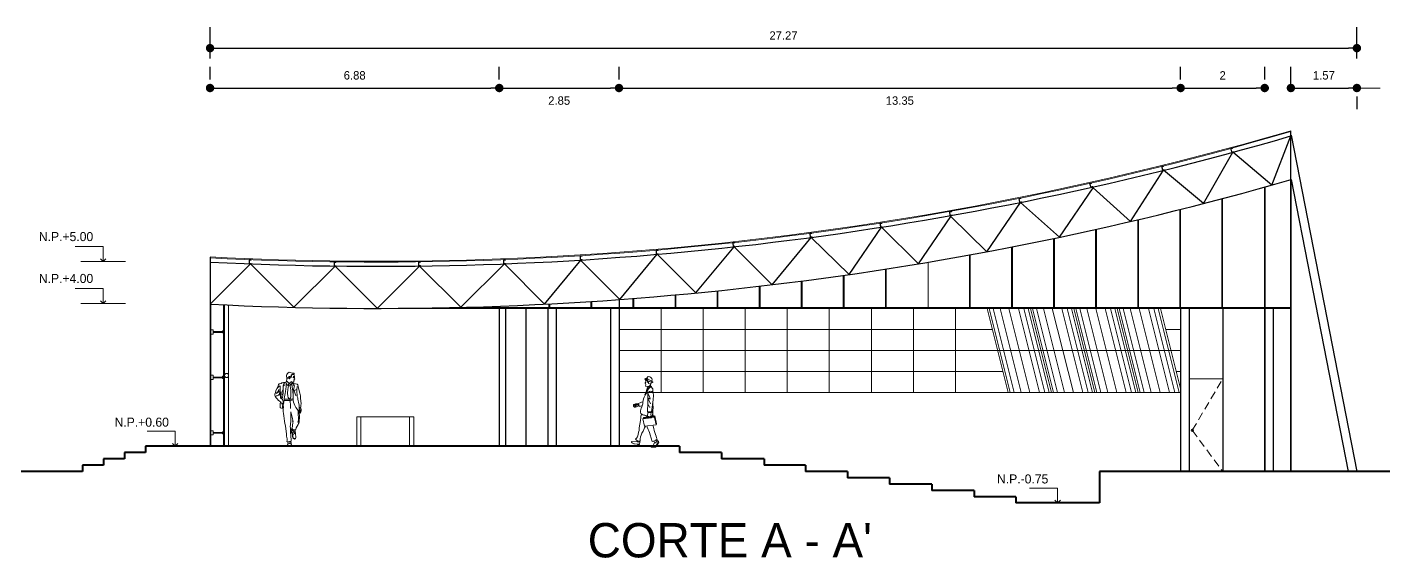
# Model space of a CAD drawing. Header units: millimetres. Extents: x 299 to 587, y 59 to 284.
# Drawn here: x 341.92 to 374.18, y 196.01 to 208.63 of the extents above; entities that cross this region are included whole.
import ezdxf

# ---------------------------------------------------------------- set-up
doc = ezdxf.new("R2010")
doc.units = ezdxf.units.MM
doc.linetypes.add('ACAD_ISO04W100', pattern=[30, 24, -3, 0, -3])
doc.linetypes.add('DASHED2', pattern=[9.525, 6.35, -3.175])
doc.layers.get('0').update_dxf_attribs({"lineweight": 5})
for name, color, linetype, lineweight in [('columnas', 5, 'Continuous', 35), ('eje', 8, 'ACAD_ISO04W100', 13), ('escaleras', 3, 'Continuous', 15), ('mb', 2, 'Continuous', 13), ('muebles', 2, 'Continuous', 13), ('muro', 1, 'Continuous', 25), ('trr', 11, 'Continuous', 40), ('ventana', 4, 'Continuous', 13)]:
    doc.layers.add(name, color=color, linetype=linetype, lineweight=lineweight)
doc.dimstyles.new('cota1', dxfattribs={"dimtxt": 0.3, "dimasz": 0.3, "dimexe": 0.5, "dimexo": 0.2, "dimgap": 0.3, "dimtad": 2, "dimtih": 1, "dimtoh": 1, "dimdsep": 46, "dimtxsty": 'Standard', "dimblk": 'DOT', "dimcen": 0.5, "dimadec": 0, "dimazin": 0, "dimtfac": 1, "dimtmove": 0, "dimatfit": 3, "dimldrblk": 'DOT', "dimfxl": 1, "dimarcsym": 0})

# ---------------------------------------------------------------- blocks, each defined once
blk = doc.blocks.new('_Dot')
at = {"color": 0, "linetype": 'Continuous', "lineweight": -2}
blk.add_line((-0.5, 0), (-1, 0), dxfattribs=at)
at = {"color": 0, "linetype": 'Continuous', "const_width": 0.5}
blk.add_lwpolyline([(-0.25, 0, 1), (0.25, 0, 1)], format="xyb", close=True, dxfattribs=at)
blk = doc.blocks.new('*D11')
at = {"color": 0, "linetype": 'Continuous', "lineweight": -2}
for p, q in [((346.274, 207.385), (346.274, 207.685)), ((353.15, 207.385), (353.15, 207.685)), ((346.474, 207.185), (352.95, 207.185))]:
    blk.add_line(p, q, dxfattribs=at)
at = {"layer": 'Defpoints', "color": 0, "linetype": 'Continuous'}
for p in [(346.274, 207.185), (353.15, 207.185), (353.15, 207.185)]:
    blk.add_point(p, dxfattribs=at)
at = {"color": 0, "linetype": 'Continuous', "lineweight": -2, "xscale": 0.2, "yscale": 0.2, "zscale": 0.2, "rotation": 180}
blk.add_blockref('_Dot', (346.274, 207.185), dxfattribs=at)
at = {"color": 0, "linetype": 'Continuous', "lineweight": -2, "xscale": 0.2, "yscale": 0.2, "zscale": 0.2}
blk.add_blockref('_Dot', (353.15, 207.185), dxfattribs=at)
at = {"color": 0, "linetype": 'Continuous', "insert": (349.712, 207.485), "char_height": 0.2, "attachment_point": 5}
blk.add_mtext('6.88', dxfattribs=at)
blk = doc.blocks.new('*D12')
at = {"color": 0, "linetype": 'Continuous', "lineweight": -2}
for p, q in [((353.15, 207.385), (353.15, 207.685)), ((355.997, 207.385), (355.997, 207.685)), ((353.35, 207.185), (355.797, 207.185))]:
    blk.add_line(p, q, dxfattribs=at)
at = {"layer": 'Defpoints', "color": 0, "linetype": 'Continuous'}
for p in [(353.15, 207.185), (355.997, 207.185), (355.997, 207.185)]:
    blk.add_point(p, dxfattribs=at)
at = {"color": 0, "linetype": 'Continuous', "lineweight": -2, "xscale": 0.2, "yscale": 0.2, "zscale": 0.2, "rotation": 180}
blk.add_blockref('_Dot', (353.15, 207.185), dxfattribs=at)
at = {"color": 0, "linetype": 'Continuous', "lineweight": -2, "xscale": 0.2, "yscale": 0.2, "zscale": 0.2}
blk.add_blockref('_Dot', (355.997, 207.185), dxfattribs=at)
at = {"color": 0, "linetype": 'Continuous', "insert": (354.574, 206.885), "char_height": 0.2, "attachment_point": 5}
blk.add_mtext('2.85', dxfattribs=at)
blk = doc.blocks.new('*D13')
at = {"color": 0, "linetype": 'Continuous', "lineweight": -2}
for p, q in [((355.997, 207.385), (355.997, 207.685)), ((369.35, 207.385), (369.35, 207.685)), ((356.197, 207.185), (369.15, 207.185))]:
    blk.add_line(p, q, dxfattribs=at)
at = {"layer": 'Defpoints', "color": 0, "linetype": 'Continuous'}
for p in [(355.997, 207.185), (369.35, 207.185), (369.35, 207.185)]:
    blk.add_point(p, dxfattribs=at)
at = {"color": 0, "linetype": 'Continuous', "lineweight": -2, "xscale": 0.2, "yscale": 0.2, "zscale": 0.2, "rotation": 180}
blk.add_blockref('_Dot', (355.997, 207.185), dxfattribs=at)
at = {"color": 0, "linetype": 'Continuous', "lineweight": -2, "xscale": 0.2, "yscale": 0.2, "zscale": 0.2}
blk.add_blockref('_Dot', (369.35, 207.185), dxfattribs=at)
at = {"color": 0, "linetype": 'Continuous', "insert": (362.673, 206.885), "char_height": 0.2, "attachment_point": 5}
blk.add_mtext('13.35', dxfattribs=at)
blk = doc.blocks.new('*D14')
at = {"color": 0, "linetype": 'Continuous', "lineweight": -2}
for p, q in [((369.35, 207.385), (369.35, 207.685)), ((371.349, 207.385), (371.349, 207.685)), ((369.55, 207.185), (371.149, 207.185))]:
    blk.add_line(p, q, dxfattribs=at)
at = {"layer": 'Defpoints', "color": 0, "linetype": 'Continuous'}
for p in [(369.35, 207.185), (371.349, 207.185), (371.349, 207.185)]:
    blk.add_point(p, dxfattribs=at)
at = {"color": 0, "linetype": 'Continuous', "lineweight": -2, "xscale": 0.2, "yscale": 0.2, "zscale": 0.2, "rotation": 180}
blk.add_blockref('_Dot', (369.35, 207.185), dxfattribs=at)
at = {"color": 0, "linetype": 'Continuous', "lineweight": -2, "xscale": 0.2, "yscale": 0.2, "zscale": 0.2}
blk.add_blockref('_Dot', (371.349, 207.185), dxfattribs=at)
at = {"color": 0, "linetype": 'Continuous', "insert": (370.349, 207.485), "char_height": 0.2, "attachment_point": 5}
blk.add_mtext('2', dxfattribs=at)
blk = doc.blocks.new('*D15')
at = {"color": 0, "linetype": 'Continuous', "lineweight": -2}
for p, q in [((371.971, 207.281), (371.971, 207.685)), ((372.171, 207.185), (373.34, 207.185)), ((373.54, 206.985), (373.54, 206.685))]:
    blk.add_line(p, q, dxfattribs=at)
at = {"layer": 'Defpoints', "color": 0, "linetype": 'Continuous'}
for p in [(373.54, 207.185), (373.54, 207.185), (371.971, 207.081)]:
    blk.add_point(p, dxfattribs=at)
at = {"color": 0, "linetype": 'Continuous', "lineweight": -2, "xscale": 0.2, "yscale": 0.2, "zscale": 0.2, "rotation": 180}
blk.add_blockref('_Dot', (371.971, 207.185), dxfattribs=at)
at = {"color": 0, "linetype": 'Continuous', "lineweight": -2, "xscale": 0.2, "yscale": 0.2, "zscale": 0.2}
blk.add_blockref('_Dot', (373.54, 207.185), dxfattribs=at)
at = {"color": 0, "linetype": 'Continuous', "insert": (372.756, 207.485), "char_height": 0.2, "attachment_point": 5}
blk.add_mtext('1.57', dxfattribs=at)
blk = doc.blocks.new('*D16')
at = {"color": 0, "linetype": 'Continuous', "lineweight": -2}
for p, q in [((346.274, 207.885), (346.274, 208.633)), ((373.54, 207.885), (373.54, 208.633)), ((346.474, 208.133), (373.34, 208.133))]:
    blk.add_line(p, q, dxfattribs=at)
at = {"layer": 'Defpoints', "color": 0, "linetype": 'Continuous'}
for p in [(373.54, 208.133), (346.274, 207.685), (373.54, 207.685)]:
    blk.add_point(p, dxfattribs=at)
at = {"color": 0, "linetype": 'Continuous', "lineweight": -2, "xscale": 0.2, "yscale": 0.2, "zscale": 0.2, "rotation": 180}
blk.add_blockref('_Dot', (346.274, 208.133), dxfattribs=at)
at = {"color": 0, "linetype": 'Continuous', "lineweight": -2, "xscale": 0.2, "yscale": 0.2, "zscale": 0.2}
blk.add_blockref('_Dot', (373.54, 208.133), dxfattribs=at)
at = {"color": 0, "linetype": 'Continuous', "insert": (359.907, 208.433), "char_height": 0.2, "attachment_point": 5}
blk.add_mtext('27.27', dxfattribs=at)

msp = doc.modelspace()

# ---------------------------------------------------------------- linework, layer by layer
for p, q in [((373.338, 207.185), (374.096, 207.185)), ((356.997, 201.944), (356.997, 199.944)), ((357.997, 201.944), (357.997, 199.944)), ((358.997, 201.944), (358.997, 199.944)), ((359.997, 201.944), (359.997, 199.944)), ((360.997, 201.944), (360.997, 199.944)), ((361.997, 201.944), (361.997, 199.944)), ((362.997, 201.944), (362.997, 199.944)), ((363.997, 201.944), (363.997, 199.944)), ((363.997, 201.944), (363.997, 199.944)), ((365.294, 199.944), (364.795, 201.944)), ((365.389, 199.944), (364.889, 201.944)), ((365.558, 199.944), (365.059, 201.944)), ((365.768, 199.944), (365.268, 201.944)), ((365.991, 199.944), (365.492, 201.944)), ((366.12, 199.944), (365.62, 201.944)), ((366.221, 199.944), (365.722, 201.944)), ((366.325, 199.944), (365.825, 201.944)), ((366.42, 199.944), (365.92, 201.944)), ((366.589, 199.944), (366.089, 201.944)), ((366.799, 199.944), (366.299, 201.944)), ((367.022, 199.944), (366.522, 201.944)), ((367.151, 199.944), (366.651, 201.944)), ((367.252, 199.944), (366.753, 201.944)), ((367.356, 199.944), (366.856, 201.944)), ((367.45, 199.944), (366.951, 201.944)), ((367.62, 199.944), (367.12, 201.944)), ((367.829, 199.944), (367.33, 201.944)), ((368.053, 199.944), (367.553, 201.944)), ((368.181, 199.944), (367.682, 201.944)), ((368.283, 199.944), (367.783, 201.944)), ((368.386, 199.944), (367.887, 201.944)), ((368.481, 199.944), (367.982, 201.944)), ((368.65, 199.944), (368.151, 201.944)), ((368.86, 199.944), (368.361, 201.944)), ((369.083, 199.944), (368.584, 201.944)), ((369.212, 199.944), (368.712, 201.944)), ((369.313, 199.944), (368.814, 201.944)), ((346.344, 201.394), (346.568, 201.394)), ((346.344, 201.374), (346.568, 201.374)), ((346.593, 201.394), (346.593, 201.394)), ((355.997, 201.444), (364.872, 201.444)), ((368.995, 201.444), (369.35, 201.444)), ((355.997, 200.944), (364.997, 200.944)), ((369.12, 200.944), (369.35, 200.944)), ((355.997, 200.444), (365.122, 200.444)), ((369.245, 200.444), (369.35, 200.444)), ((346.344, 200.312), (346.568, 200.313)), ((346.344, 200.292), (346.568, 200.293)), ((346.593, 200.313), (346.593, 200.313)), ((355.997, 199.944), (365.247, 199.944)), ((346.344, 198.994), (346.568, 198.994)), ((346.344, 198.974), (346.568, 198.974)), ((346.593, 198.994), (346.593, 198.994))]:
    msp.add_line(p, q)
at = {"linetype": 'Continuous'}
for p, q in [((370.533, 205.743), (370.581, 205.758)), ((370.564, 205.648), (370.533, 205.743)), ((370.568, 205.67), (370.549, 205.727)), ((370.555, 205.74), (370.574, 205.746)), ((370.612, 205.663), (370.564, 205.648)), ((370.599, 205.67), (370.58, 205.664)), ((370.581, 205.758), (370.581, 205.758)), ((370.612, 205.663), (370.612, 205.663)), ((368.896, 205.32), (368.944, 205.332)), ((368.92, 205.223), (368.896, 205.32)), ((368.925, 205.244), (368.91, 205.303)), ((368.918, 205.315), (368.937, 205.32)), ((368.968, 205.235), (368.92, 205.223)), ((368.956, 205.242), (368.937, 205.237)), ((368.944, 205.332), (368.944, 205.332)), ((368.968, 205.235), (368.968, 205.235)), ((367.184, 204.913), (367.231, 204.929)), ((367.215, 204.818), (367.184, 204.913)), ((367.218, 204.84), (367.199, 204.897)), ((367.206, 204.91), (367.225, 204.916)), ((367.263, 204.834), (367.215, 204.818)), ((367.231, 204.929), (367.231, 204.929)), ((367.25, 204.84), (367.231, 204.834)), ((367.263, 204.834), (367.263, 204.834)), ((365.5, 204.559), (365.549, 204.568)), ((365.518, 204.461), (365.5, 204.559)), ((365.524, 204.482), (365.514, 204.541)), ((365.522, 204.553), (365.541, 204.557)), ((365.549, 204.568), (365.549, 204.568)), ((363.851, 204.247), (363.901, 204.255)), ((363.866, 204.148), (363.851, 204.247)), ((363.873, 204.17), (363.864, 204.229)), ((363.873, 204.24), (363.892, 204.243)), ((363.901, 204.255), (363.901, 204.255)), ((365.567, 204.47), (365.518, 204.461)), ((365.556, 204.478), (365.536, 204.474)), ((365.567, 204.47), (365.567, 204.47)), ((362.2, 203.972), (362.25, 203.977)), ((362.211, 203.872), (362.2, 203.972)), ((362.26, 203.878), (362.211, 203.872)), ((362.219, 203.893), (362.212, 203.953)), ((362.221, 203.964), (362.241, 203.966)), ((362.249, 203.887), (362.23, 203.884)), ((362.25, 203.977), (362.25, 203.977)), ((362.26, 203.878), (362.26, 203.878)), ((363.915, 204.156), (363.866, 204.148)), ((363.904, 204.164), (363.884, 204.161)), ((363.915, 204.156), (363.915, 204.156)), ((360.533, 203.73), (360.583, 203.735)), ((360.544, 203.63), (360.533, 203.73)), ((360.593, 203.636), (360.544, 203.63)), ((360.551, 203.651), (360.545, 203.711)), ((360.554, 203.722), (360.574, 203.724)), ((360.582, 203.645), (360.562, 203.642)), ((360.583, 203.735), (360.583, 203.735)), ((360.593, 203.636), (360.593, 203.636)), ((343.063, 203.414), (343.731, 203.414)), ((343.731, 203.058), (343.731, 203.414)), ((356.881, 203.33), (356.931, 203.33)), ((356.881, 203.23), (356.881, 203.33)), ((356.931, 203.23), (356.881, 203.23)), ((356.891, 203.25), (356.891, 203.31)), ((356.901, 203.32), (356.921, 203.32)), ((356.921, 203.24), (356.901, 203.24)), ((356.931, 203.33), (356.931, 203.33)), ((356.931, 203.23), (356.931, 203.23)), ((358.7, 203.509), (358.75, 203.513)), ((358.708, 203.409), (358.7, 203.509)), ((358.758, 203.413), (358.708, 203.409)), ((358.716, 203.43), (358.712, 203.49)), ((358.721, 203.501), (358.741, 203.502)), ((358.747, 203.422), (358.727, 203.421)), ((358.75, 203.513), (358.75, 203.513)), ((358.758, 203.413), (358.758, 203.413)), ((343.198, 203.058), (344.265, 203.058)), ((343.731, 203.058), (343.667, 203.123)), ((343.731, 203.058), (343.796, 203.123)), ((347.202, 203.003), (347.203, 203.103)), ((347.252, 203.003), (347.202, 203.003)), ((347.203, 203.103), (347.253, 203.103)), ((347.212, 203.023), (347.213, 203.083)), ((347.242, 203.013), (347.222, 203.013)), ((347.223, 203.093), (347.243, 203.093)), ((347.252, 203.003), (347.252, 203.003)), ((347.253, 203.103), (347.253, 203.103)), ((349.221, 203.049), (349.271, 203.049)), ((349.221, 202.949), (349.221, 203.049)), ((349.271, 202.949), (349.221, 202.949)), ((349.231, 202.969), (349.231, 203.029)), ((349.241, 203.039), (349.261, 203.039)), ((349.261, 202.959), (349.241, 202.959)), ((349.271, 203.049), (349.271, 203.049)), ((349.271, 202.949), (349.271, 202.949)), ((351.231, 203.051), (351.281, 203.051)), ((351.231, 202.951), (351.231, 203.051)), ((351.281, 202.951), (351.231, 202.951)), ((351.241, 202.971), (351.241, 203.031)), ((351.251, 203.041), (351.271, 203.041)), ((351.271, 202.961), (351.251, 202.961)), ((351.281, 203.051), (351.281, 203.051)), ((351.281, 202.951), (351.281, 202.951)), ((353.247, 203.003), (353.248, 203.103)), ((353.297, 203.003), (353.247, 203.003)), ((353.248, 203.103), (353.298, 203.103)), ((353.258, 203.023), (353.258, 203.083)), ((353.287, 203.013), (353.267, 203.013)), ((353.268, 203.093), (353.288, 203.093)), ((353.297, 203.003), (353.297, 203.003)), ((353.298, 203.103), (353.298, 203.103)), ((355.071, 203.196), (355.121, 203.196)), ((355.071, 203.096), (355.071, 203.196)), ((355.121, 203.096), (355.071, 203.096)), ((355.081, 203.116), (355.081, 203.176)), ((355.091, 203.186), (355.111, 203.186)), ((355.111, 203.106), (355.091, 203.106)), ((355.121, 203.196), (355.121, 203.196)), ((355.121, 203.096), (355.121, 203.096)), ((343.063, 202.419), (343.731, 202.419)), ((343.731, 202.063), (343.731, 202.419)), ((343.198, 202.063), (344.265, 202.063)), ((343.731, 202.063), (343.667, 202.127)), ((343.731, 202.063), (343.796, 202.127)), ((344.776, 199.022), (345.445, 199.022)), ((345.445, 198.666), (345.381, 198.73)), ((345.445, 198.666), (345.445, 199.022)), ((345.445, 198.666), (345.509, 198.73)), ((365.757, 197.672), (366.426, 197.672)), ((366.426, 197.316), (366.426, 197.672)), ((366.426, 197.316), (366.362, 197.38)), ((366.426, 197.316), (366.49, 197.38))]:
    msp.add_line(p, q, dxfattribs=at)
at = {"linetype": 'DASHED2', "ltscale": 0.03}
for q in [(370.35, 200.266), (370.35, 198.066)]:
    msp.add_line((369.627, 199.045), q, dxfattribs=at)
for points in [[(346.294, 201.334), (346.344, 201.334), (346.344, 201.434), (346.294, 201.434)], [(346.568, 201.359), (346.593, 201.359), (346.593, 201.409), (346.568, 201.409)], [(346.294, 200.252), (346.344, 200.252), (346.344, 200.352), (346.294, 200.352)], [(346.568, 200.278), (346.593, 200.278), (346.593, 200.328), (346.568, 200.328)], [(346.294, 198.934), (346.344, 198.934), (346.344, 199.034), (346.294, 199.034)], [(346.568, 198.959), (346.593, 198.959), (346.593, 199.009), (346.568, 199.009)]]:
    msp.add_lwpolyline(points, close=True)
at = {"linetype": 'Continuous'}
msp.add_circle((346.665, 200.348), 0.05, dxfattribs=at)
msp.add_circle((369.627, 199.045), 0.0269)
for centre, start, end in [((370.558, 205.73), 108.2619, 198.2619), ((370.577, 205.673), 198.2619, 288.2619), ((370.571, 205.755), 288.2619, 18.2619), ((370.602, 205.66), 18.2619, 108.2619), ((368.92, 205.305), 103.868, 193.868), ((368.934, 205.247), 193.868, 283.868), ((368.935, 205.329), 283.868, 13.868), ((368.958, 205.232), 13.868, 103.868), ((367.209, 204.9), 108.2618, 198.2618), ((367.228, 204.843), 198.2618, 288.2618), ((367.222, 204.926), 288.2618, 18.2618), ((367.253, 204.831), 18.2618, 108.2618), ((365.523, 204.543), 100.3277, 190.3277), ((365.539, 204.566), 280.3277, 10.3277), ((363.874, 204.23), 98.2318, 188.2318), ((363.891, 204.253), 278.2318, 8.2318), ((365.534, 204.484), 190.3277, 280.3277), ((365.557, 204.468), 10.3277, 100.3277), ((362.222, 203.954), 96.1816, 186.1816), ((362.229, 203.894), 186.1816, 276.1816), ((362.24, 203.976), 276.1816, 6.1816), ((362.251, 203.877), 6.1816, 96.1816), ((363.883, 204.171), 188.2318, 278.2318), ((363.905, 204.154), 8.2318, 98.2318), ((360.555, 203.712), 96.1816, 186.1816), ((360.561, 203.652), 186.1816, 276.1816), ((360.573, 203.734), 276.1816, 6.1816), ((360.583, 203.635), 6.1816, 96.1816), ((356.901, 203.31), 89.8499, 179.8499), ((356.901, 203.25), 179.8499, 269.8499), ((356.921, 203.33), 269.8499, 359.8499), ((356.921, 203.23), 359.8499, 89.8499), ((358.722, 203.491), 94.3285, 184.3285), ((358.726, 203.431), 184.3285, 274.3285), ((358.74, 203.512), 274.3285, 4.3285), ((358.748, 203.412), 4.3285, 94.3285), ((347.222, 203.023), 179.8499, 269.8499), ((347.223, 203.083), 89.8499, 179.8499), ((347.242, 203.003), 359.8499, 89.8499), ((347.243, 203.103), 269.8499, 359.8499), ((349.241, 203.029), 89.8499, 179.8499), ((349.241, 202.969), 179.8499, 269.8499), ((349.261, 203.049), 269.8499, 359.8499), ((349.261, 202.949), 359.8499, 89.8499), ((351.251, 203.031), 89.8499, 179.8499), ((351.251, 202.971), 179.8499, 269.8499), ((351.271, 203.051), 269.8499, 359.8499), ((351.271, 202.951), 359.8499, 89.8499), ((353.268, 203.083), 89.8499, 179.8499), ((353.268, 203.023), 179.8499, 269.8499), ((353.287, 203.003), 359.8499, 89.8499), ((353.288, 203.103), 269.8499, 359.8499), ((355.091, 203.176), 89.8499, 179.8499), ((355.091, 203.116), 179.8499, 269.8499), ((355.111, 203.196), 269.8499, 359.8499), ((355.111, 203.096), 359.8499, 89.8499)]:
    msp.add_arc(centre, 0.01, start, end, dxfattribs=at)
at = {"layer": 'columnas'}
for p, q in [((371.971, 205.004), (371.971, 198.066)), ((371.349, 204.828), (371.349, 198.066))]:
    msp.add_line(p, q, dxfattribs=at)
at = {"layer": 'escaleras'}
for p, q in [((365.247, 199.944), (364.747, 201.944)), ((366.278, 199.944), (365.778, 201.944)), ((367.308, 199.944), (366.809, 201.944)), ((368.339, 199.944), (367.84, 201.944)), ((369.355, 200.005), (368.87, 201.944)), ((369.12, 200.944), (364.997, 200.944)), ((365.247, 199.944), (369.35, 199.944))]:
    msp.add_line(p, q, dxfattribs=at)
at = {"layer": 'mb'}
for p, q in [((370.35, 200.266), (369.55, 200.266)), ((349.762, 199.366), (349.762, 198.666)), ((351.117, 199.366), (349.762, 199.366)), ((349.862, 199.366), (349.862, 198.666)), ((351.017, 199.366), (351.017, 198.666)), ((351.117, 199.366), (351.117, 198.666))]:
    msp.add_line(p, q, dxfattribs=at)
for radius, start, end in [(77.517, 267.06037, 286.27317), (77.537, 267.06416, 286.26885)]:
    msp.add_arc((350.249, 280.581), radius, start, end, dxfattribs=at)
at = {"layer": 'muebles'}
for p, q in [((370.329, 204.556), (370.329, 201.964)), ((370.349, 204.556), (370.349, 201.964)), ((369.329, 204.294), (369.329, 201.964)), ((369.349, 204.299), (369.349, 201.964)), ((368.329, 204.051), (368.329, 201.964)), ((368.349, 204.055), (368.349, 201.964)), ((366.329, 203.606), (366.329, 201.964)), ((366.349, 203.61), (366.349, 201.964)), ((366.349, 203.61), (366.349, 201.964)), ((367.329, 203.821), (367.329, 201.964)), ((367.349, 203.826), (367.349, 201.964)), ((365.329, 203.404), (365.329, 201.964)), ((365.349, 203.407), (365.349, 201.964)), ((363.349, 203.043), (363.349, 201.964)), ((364.329, 203.215), (364.329, 201.964)), ((364.349, 203.219), (364.349, 201.964)), ((360.329, 202.593), (360.329, 201.964)), ((360.349, 202.595), (360.349, 201.964)), ((360.349, 202.595), (360.349, 201.964)), ((361.329, 202.729), (361.329, 201.964)), ((361.349, 202.731), (361.349, 201.964)), ((362.329, 202.877), (362.329, 201.964)), ((362.349, 202.881), (362.349, 201.964)), ((357.329, 202.264), (357.329, 201.964)), ((357.349, 202.265), (357.349, 201.964)), ((358.329, 202.36), (358.329, 201.964)), ((358.349, 202.362), (358.349, 201.964)), ((359.329, 202.47), (359.329, 201.964)), ((359.349, 202.472), (359.349, 201.964)), ((350.249, 201.944), (371.971, 201.944)), ((352.023, 201.964), (371.971, 201.964)), ((354.329, 202.05), (354.329, 201.964)), ((354.349, 202.051), (354.349, 201.964)), ((355.329, 202.108), (355.329, 201.964)), ((355.349, 202.11), (355.349, 201.964)), ((356.329, 202.18), (356.329, 201.964)), ((356.349, 202.181), (356.349, 201.964)), ((348.094, 200.327), (348.095, 200.355)), ((348.098, 200.301), (348.094, 200.327)), ((348.095, 200.355), (348.101, 200.375)), ((348.101, 200.375), (348.115, 200.399)), ((348.115, 200.399), (348.13, 200.412)), ((348.13, 200.412), (348.146, 200.423)), ((348.146, 200.423), (348.155, 200.427)), ((348.156, 200.325), (348.148, 200.314)), ((348.149, 200.307), (348.153, 200.318)), ((348.153, 200.318), (348.161, 200.327)), ((348.155, 200.427), (348.18, 200.421)), ((348.17, 200.326), (348.156, 200.325)), ((348.179, 200.319), (348.17, 200.326)), ((348.187, 200.302), (348.179, 200.319)), ((348.18, 200.421), (348.2, 200.408)), ((348.2, 200.322), (348.199, 200.31)), ((348.2, 200.408), (348.222, 200.406)), ((348.211, 200.333), (348.2, 200.322)), ((348.204, 200.36), (348.201, 200.349)), ((348.201, 200.349), (348.207, 200.34)), ((348.215, 200.365), (348.204, 200.36)), ((348.207, 200.34), (348.211, 200.333)), ((348.226, 200.37), (348.215, 200.365)), ((348.222, 200.406), (348.247, 200.404)), ((348.241, 200.376), (348.226, 200.37)), ((348.252, 200.375), (348.241, 200.376)), ((348.247, 200.404), (348.264, 200.403)), ((348.249, 200.322), (348.259, 200.327)), ((348.265, 200.37), (348.252, 200.375)), ((348.259, 200.327), (348.265, 200.326)), ((348.263, 200.369), (348.274, 200.35)), ((348.264, 200.403), (348.274, 200.392)), ((348.274, 200.38), (348.265, 200.37)), ((348.265, 200.326), (348.269, 200.319)), ((348.269, 200.319), (348.27, 200.31)), ((348.274, 200.392), (348.274, 200.38)), ((348.274, 200.35), (348.28, 200.331)), ((348.28, 200.331), (348.279, 200.308)), ((356.692, 200.323), (356.643, 200.268)), ((347.853, 200.02), (347.839, 199.981)), ((347.877, 200.067), (347.853, 200.02)), ((347.866, 200.04), (347.892, 200.073)), ((347.893, 200.102), (347.877, 200.067)), ((347.892, 200.073), (347.918, 200.091)), ((347.901, 200.132), (347.893, 200.102)), ((347.917, 200.012), (347.894, 199.977)), ((347.919, 200.151), (347.901, 200.132)), ((347.918, 200.091), (347.929, 200.099)), ((347.932, 200.152), (347.919, 200.151)), ((347.966, 200.161), (347.932, 200.152)), ((347.941, 200.005), (347.936, 199.974)), ((347.944, 200.101), (347.938, 200.07)), ((347.938, 200.07), (347.941, 200.04)), ((347.941, 200.04), (347.941, 200.005)), ((347.984, 200.172), (347.966, 200.161)), ((347.998, 200.177), (347.984, 200.172)), ((348.008, 200.024), (347.991, 199.979)), ((348.017, 200.18), (347.998, 200.177)), ((348.008, 200.117), (348.027, 200.153)), ((348.021, 200.121), (348.008, 200.117)), ((348.009, 200.029), (348.01, 200.064)), ((348.01, 199.976), (348.009, 200.029)), ((348.01, 200.095), (348.026, 200.112)), ((348.01, 200.064), (348.01, 200.095)), ((348.043, 200.182), (348.017, 200.18)), ((348.04, 200.123), (348.021, 200.121)), ((348.026, 200.112), (348.04, 200.123)), ((348.027, 200.153), (348.04, 200.173)), ((348.04, 200.173), (348.05, 200.184)), ((348.074, 200.188), (348.043, 200.182)), ((348.079, 200.027), (348.069, 199.967)), ((348.082, 200.2), (348.078, 200.184)), ((348.078, 200.184), (348.092, 200.148)), ((348.084, 200.081), (348.079, 200.027)), ((348.081, 200.176), (348.084, 200.123)), ((348.094, 200.222), (348.082, 200.2)), ((348.084, 200.123), (348.084, 200.081)), ((348.092, 200.148), (348.111, 200.121)), ((348.093, 200.231), (348.099, 200.246)), ((348.097, 200.214), (348.093, 200.231)), ((348.097, 200.273), (348.098, 200.301)), ((348.108, 200.204), (348.097, 200.214)), ((348.1, 200.274), (348.099, 200.273)), ((348.099, 200.246), (348.1, 200.261)), ((348.113, 200.281), (348.1, 200.274)), ((348.1, 200.261), (348.102, 200.275)), ((348.126, 200.187), (348.108, 200.204)), ((348.111, 200.121), (348.124, 200.112)), ((348.124, 200.291), (348.113, 200.281)), ((348.122, 200.016), (348.117, 199.925)), ((348.139, 200.112), (348.122, 200.016)), ((348.14, 200.302), (348.124, 200.291)), ((348.124, 200.112), (348.154, 200.165)), ((348.147, 200.167), (348.126, 200.187)), ((348.134, 200.134), (348.145, 200.11)), ((348.148, 200.314), (348.14, 200.302)), ((348.145, 200.11), (348.169, 200.114)), ((348.147, 200.293), (348.149, 200.307)), ((348.149, 200.283), (348.147, 200.293)), ((348.161, 200.164), (348.147, 200.167)), ((348.156, 200.276), (348.149, 200.283)), ((348.164, 200.27), (348.156, 200.276)), ((348.158, 200.164), (348.177, 200.143)), ((348.174, 200.171), (348.161, 200.164)), ((348.165, 200.309), (348.163, 200.3)), ((348.163, 200.3), (348.167, 200.293)), ((348.175, 200.275), (348.164, 200.27)), ((348.167, 200.293), (348.165, 200.289)), ((348.169, 200.114), (348.186, 200.131)), ((348.177, 200.087), (348.171, 200.118)), ((348.198, 200.188), (348.174, 200.171)), ((348.177, 200.143), (348.191, 200.11)), ((348.186, 200.054), (348.177, 200.087)), ((348.193, 200.001), (348.186, 200.054)), ((348.194, 200.302), (348.187, 200.302)), ((348.191, 200.11), (348.204, 200.14)), ((348.195, 199.947), (348.193, 200.001)), ((348.199, 200.31), (348.194, 200.302)), ((348.199, 200.196), (348.196, 200.204)), ((348.209, 200.197), (348.198, 200.188)), ((348.208, 200.193), (348.199, 200.196)), ((348.204, 200.14), (348.222, 200.165)), ((348.218, 200.193), (348.208, 200.193)), ((348.228, 200.179), (348.209, 200.194)), ((348.217, 200.153), (348.223, 200.082)), ((348.231, 200.193), (348.218, 200.193)), ((348.222, 200.165), (348.228, 200.179)), ((348.222, 200.171), (348.255, 200.142)), ((348.223, 200.082), (348.233, 200.019)), ((348.245, 200.188), (348.231, 200.193)), ((348.231, 200.172), (348.266, 200.158)), ((348.233, 200.019), (348.239, 199.976)), ((348.244, 200.303), (348.253, 200.301)), ((348.262, 200.192), (348.245, 200.188)), ((348.251, 200.297), (348.248, 200.3)), ((348.254, 200.293), (348.251, 200.297)), ((348.26, 200.015), (348.251, 199.954)), ((348.253, 200.301), (348.263, 200.301)), ((348.257, 200.297), (348.254, 200.293)), ((348.255, 200.142), (348.272, 200.128)), ((348.272, 200.128), (348.256, 200.112)), ((348.256, 200.112), (348.279, 200.101)), ((348.263, 200.301), (348.257, 200.297)), ((348.279, 200.101), (348.26, 200.015)), ((348.269, 200.235), (348.262, 200.237)), ((348.263, 200.215), (348.262, 200.203)), ((348.262, 200.203), (348.262, 200.192)), ((348.266, 200.226), (348.263, 200.215)), ((348.271, 200.259), (348.265, 200.26)), ((348.272, 200.23), (348.266, 200.226)), ((348.266, 200.158), (348.307, 200.149)), ((348.275, 200.242), (348.269, 200.235)), ((348.283, 200.259), (348.271, 200.259)), ((348.272, 200.238), (348.272, 200.23)), ((348.282, 199.997), (348.272, 199.983)), ((348.277, 200.247), (348.275, 200.242)), ((348.279, 200.261), (348.277, 200.247)), ((348.279, 200.308), (348.282, 200.295)), ((348.282, 200.295), (348.285, 200.282)), ((348.294, 200.001), (348.282, 199.997)), ((348.286, 200.265), (348.283, 200.259)), ((348.285, 200.282), (348.286, 200.265)), ((348.31, 200.006), (348.294, 200.001)), ((348.307, 200.149), (348.341, 200.14)), ((348.334, 200.011), (348.31, 200.006)), ((348.333, 199.961), (348.336, 200.004)), ((348.336, 200.004), (348.338, 200.029)), ((348.338, 200.029), (348.342, 200.053)), ((348.341, 200.14), (348.362, 200.128)), ((348.342, 200.053), (348.343, 200.067)), ((348.343, 200.067), (348.347, 200.088)), ((348.362, 200.128), (348.386, 200.012)), ((348.386, 200.012), (348.408, 199.924)), ((356.619, 200.174), (356.634, 200.193)), ((356.632, 200.204), (356.628, 200.22)), ((356.668, 200.09), (356.629, 200.098)), ((356.672, 200.071), (356.646, 199.962)), ((356.666, 200.19), (356.673, 200.223)), ((356.695, 200.19), (356.666, 200.19)), ((356.742, 200.121), (356.672, 200.071)), ((356.672, 200.071), (356.674, 200.083)), ((356.692, 200.031), (356.692, 200.018)), ((356.702, 200.028), (356.692, 200.031)), ((356.695, 200.155), (356.7, 200.176)), ((356.748, 200.141), (356.695, 200.155)), ((356.742, 200.121), (356.748, 200.141)), ((356.752, 200.097), (356.742, 200.121)), ((356.758, 200.084), (356.752, 200.097)), ((356.758, 200.084), (356.788, 200.048)), ((356.788, 200.243), (356.769, 200.186)), ((356.794, 200.198), (356.776, 200.208)), ((356.788, 200.048), (356.798, 200.028)), ((356.798, 200.028), (356.798, 199.995)), ((356.798, 199.995), (356.802, 199.965)), ((347.814, 199.907), (347.812, 199.881)), ((347.812, 199.881), (347.82, 199.857)), ((347.828, 199.942), (347.814, 199.907)), ((347.82, 199.857), (347.848, 199.815)), ((347.839, 199.981), (347.828, 199.942)), ((347.87, 199.868), (347.846, 199.866)), ((347.848, 199.916), (347.886, 199.941)), ((347.851, 199.925), (347.848, 199.916)), ((347.848, 199.815), (347.876, 199.781)), ((347.869, 199.943), (347.851, 199.925)), ((347.885, 199.962), (347.869, 199.943)), ((347.899, 199.88), (347.87, 199.868)), ((347.876, 199.781), (347.896, 199.763)), ((347.894, 199.977), (347.885, 199.962)), ((347.886, 199.941), (347.909, 199.956)), ((347.896, 199.763), (347.921, 199.738)), ((347.916, 199.893), (347.899, 199.88)), ((347.909, 199.956), (347.925, 199.964)), ((347.926, 199.923), (347.916, 199.893)), ((347.921, 199.738), (347.945, 199.721)), ((347.923, 199.921), (347.939, 199.872)), ((347.933, 199.95), (347.926, 199.923)), ((347.936, 199.974), (347.933, 199.95)), ((347.94, 199.984), (347.939, 199.994)), ((347.939, 199.872), (347.948, 199.841)), ((347.945, 199.95), (347.94, 199.984)), ((347.944, 199.67), (347.948, 199.715)), ((347.952, 199.915), (347.945, 199.95)), ((347.945, 199.721), (347.962, 199.701)), ((347.948, 199.841), (347.952, 199.816)), ((347.952, 199.882), (347.952, 199.915)), ((347.963, 199.855), (347.952, 199.882)), ((347.952, 199.816), (347.961, 199.801)), ((347.961, 199.801), (347.986, 199.784)), ((347.962, 199.701), (347.973, 199.683)), ((347.978, 199.813), (347.963, 199.855)), ((347.973, 199.683), (347.982, 199.666)), ((347.993, 199.779), (347.978, 199.813)), ((347.991, 199.979), (347.98, 199.943)), ((347.98, 199.943), (347.98, 199.891)), ((347.982, 199.666), (347.995, 199.685)), ((347.986, 199.784), (347.991, 199.781)), ((348.009, 199.73), (347.993, 199.779)), ((347.995, 199.685), (348.008, 199.696)), ((347.999, 199.816), (348.001, 199.877)), ((348, 199.691), (348.016, 199.666)), ((348.009, 199.676), (348, 199.624)), ((348.001, 199.877), (348.01, 199.933)), ((348.008, 199.696), (348.019, 199.7)), ((348.028, 199.71), (348.009, 199.73)), ((348.01, 199.933), (348.01, 199.976)), ((348.024, 199.69), (348.014, 199.663)), ((348.019, 199.7), (348.024, 199.69)), ((348.03, 199.736), (348.028, 199.71)), ((348.035, 199.77), (348.03, 199.736)), ((348.037, 199.802), (348.035, 199.77)), ((348.036, 199.753), (348.151, 199.753)), ((348.04, 199.838), (348.037, 199.802)), ((348.039, 199.784), (348.118, 199.783)), ((348.052, 199.88), (348.04, 199.838)), ((348.062, 199.92), (348.052, 199.88)), ((348.069, 199.967), (348.062, 199.92)), ((348.117, 199.925), (348.122, 199.858)), ((348.118, 199.783), (348.184, 199.787)), ((348.122, 199.858), (348.134, 199.824)), ((348.134, 199.824), (348.15, 199.8)), ((348.15, 199.8), (348.16, 199.783)), ((348.151, 199.753), (348.154, 199.744)), ((348.154, 199.744), (348.199, 199.752)), ((348.16, 199.783), (348.187, 199.817)), ((348.172, 199.784), (348.18, 199.711)), ((348.18, 199.711), (348.184, 199.666)), ((348.184, 199.787), (348.231, 199.791)), ((348.187, 199.817), (348.198, 199.84)), ((348.195, 199.877), (348.195, 199.947)), ((348.198, 199.84), (348.195, 199.877)), ((348.199, 199.752), (348.202, 199.767)), ((348.202, 199.767), (348.254, 199.761)), ((348.231, 199.791), (348.253, 199.79)), ((348.239, 199.976), (348.244, 199.944)), ((348.244, 199.944), (348.249, 199.906)), ((348.249, 199.911), (348.247, 199.885)), ((348.251, 199.954), (348.249, 199.911)), ((348.249, 199.906), (348.251, 199.866)), ((348.251, 199.866), (348.25, 199.821)), ((348.25, 199.821), (348.252, 199.784)), ((348.252, 199.784), (348.252, 199.756)), ((348.252, 199.756), (348.261, 199.711)), ((348.261, 199.711), (348.291, 199.635)), ((348.272, 199.983), (348.278, 199.956)), ((348.278, 199.956), (348.304, 199.886)), ((348.304, 199.886), (348.318, 199.873)), ((348.338, 199.943), (348.333, 199.961)), ((348.342, 199.899), (348.338, 199.943)), ((348.344, 199.87), (348.342, 199.899)), ((348.346, 199.85), (348.344, 199.87)), ((348.357, 199.815), (348.346, 199.85)), ((348.363, 199.781), (348.357, 199.815)), ((348.372, 199.744), (348.363, 199.781)), ((348.378, 199.712), (348.372, 199.744)), ((348.387, 199.674), (348.378, 199.712)), ((348.389, 199.65), (348.387, 199.674)), ((348.408, 199.924), (348.421, 199.864)), ((348.421, 199.864), (348.427, 199.807)), ((348.427, 199.807), (348.432, 199.734)), ((348.432, 199.734), (348.436, 199.678)), ((348.436, 199.678), (348.434, 199.637)), ((356.453, 199.671), (356.417, 199.676)), ((356.454, 199.675), (356.465, 199.676)), ((356.568, 199.732), (356.464, 199.685)), ((356.646, 199.962), (356.609, 199.889)), ((356.609, 199.889), (356.616, 199.875)), ((356.686, 199.701), (356.676, 199.485)), ((356.682, 199.896), (356.686, 199.701)), ((356.713, 199.809), (356.688, 199.79)), ((356.688, 199.79), (356.748, 199.675)), ((356.69, 199.912), (356.732, 199.823)), ((356.738, 199.782), (356.713, 199.809)), ((356.732, 199.823), (356.738, 199.782)), ((356.766, 199.481), (356.812, 199.773)), ((356.802, 199.965), (356.808, 199.929)), ((356.812, 199.773), (356.816, 199.883)), ((347.938, 199.577), (347.939, 199.616)), ((347.959, 199.575), (347.938, 199.577)), ((347.939, 199.616), (347.944, 199.67)), ((347.975, 199.568), (347.959, 199.575)), ((347.988, 199.565), (347.975, 199.568)), ((347.993, 199.588), (347.988, 199.565)), ((348, 199.624), (347.993, 199.588)), ((348.016, 199.591), (348.012, 199.55)), ((348.012, 199.55), (348.012, 199.522)), ((348.012, 199.522), (348.012, 199.494)), ((348.012, 199.494), (348.018, 199.444)), ((348.014, 199.663), (348.014, 199.634)), ((348.014, 199.634), (348.016, 199.591)), ((348.018, 199.444), (348.029, 199.391)), ((348.029, 199.391), (348.037, 199.328)), ((348.184, 199.666), (348.184, 199.631)), ((348.184, 199.631), (348.187, 199.607)), ((348.187, 199.607), (348.184, 199.562)), ((348.196, 199.327), (348.198, 199.387)), ((348.197, 199.481), (348.214, 199.421)), ((348.198, 199.456), (348.197, 199.481)), ((348.198, 199.433), (348.198, 199.456)), ((348.198, 199.387), (348.198, 199.433)), ((348.214, 199.421), (348.228, 199.354)), ((348.228, 199.354), (348.235, 199.316)), ((348.291, 199.635), (348.317, 199.586)), ((348.317, 199.586), (348.341, 199.55)), ((348.341, 199.55), (348.359, 199.525)), ((348.359, 199.525), (348.371, 199.517)), ((348.365, 199.494), (348.37, 199.513)), ((348.366, 199.479), (348.365, 199.494)), ((348.368, 199.445), (348.366, 199.479)), ((348.372, 199.399), (348.368, 199.445)), ((348.371, 199.517), (348.383, 199.516)), ((348.374, 199.366), (348.372, 199.399)), ((348.375, 199.348), (348.374, 199.366)), ((348.383, 199.516), (348.389, 199.537)), ((348.388, 199.519), (348.395, 199.44)), ((348.39, 199.622), (348.389, 199.65)), ((348.389, 199.537), (348.391, 199.563)), ((348.392, 199.596), (348.39, 199.622)), ((348.391, 199.563), (348.394, 199.579)), ((348.394, 199.579), (348.392, 199.596)), ((348.408, 199.568), (348.394, 199.58)), ((348.404, 199.492), (348.394, 199.482)), ((348.395, 199.593), (348.414, 199.588)), ((348.395, 199.44), (348.397, 199.402)), ((348.397, 199.402), (348.398, 199.341)), ((348.407, 199.502), (348.404, 199.492)), ((348.405, 199.548), (348.407, 199.524)), ((348.41, 199.547), (348.405, 199.548)), ((348.407, 199.524), (348.407, 199.502)), ((348.424, 199.563), (348.408, 199.568)), ((348.417, 199.53), (348.41, 199.547)), ((348.412, 199.464), (348.416, 199.48)), ((348.415, 199.452), (348.412, 199.464)), ((348.414, 199.588), (348.427, 199.579)), ((348.422, 199.462), (348.415, 199.452)), ((348.416, 199.48), (348.423, 199.494)), ((348.421, 199.513), (348.417, 199.53)), ((348.423, 199.494), (348.421, 199.513)), ((348.432, 199.48), (348.422, 199.462)), ((348.435, 199.565), (348.424, 199.563)), ((348.429, 199.603), (348.425, 199.576)), ((348.427, 199.579), (348.435, 199.565)), ((348.434, 199.637), (348.429, 199.603)), ((348.442, 199.51), (348.432, 199.48)), ((348.433, 199.568), (348.44, 199.53)), ((348.44, 199.53), (348.442, 199.51)), ((356.342, 199.634), (356.384, 199.64)), ((356.346, 199.611), (356.391, 199.625)), ((356.356, 199.655), (356.371, 199.664)), ((356.356, 199.655), (356.384, 199.654)), ((356.371, 199.664), (356.393, 199.654)), ((356.374, 199.597), (356.394, 199.612)), ((356.387, 199.605), (356.393, 199.608)), ((356.392, 199.598), (356.399, 199.604)), ((356.468, 199.622), (356.482, 199.622)), ((356.488, 199.612), (356.551, 199.636)), ((356.513, 199.332), (356.516, 199.382)), ((356.516, 199.382), (356.523, 199.405)), ((356.523, 199.405), (356.54, 199.418)), ((356.576, 199.352), (356.566, 199.316)), ((356.566, 199.316), (356.841, 199.352)), ((356.677, 199.365), (356.576, 199.352)), ((356.681, 199.485), (356.686, 199.461)), ((356.685, 199.461), (356.682, 199.481)), ((356.752, 199.471), (356.685, 199.461)), ((356.689, 199.375), (356.692, 199.355)), ((356.699, 199.653), (356.709, 199.63)), ((356.699, 199.378), (356.709, 199.355)), ((356.709, 199.63), (356.715, 199.607)), ((356.715, 199.607), (356.725, 199.594)), ((356.719, 199.375), (356.729, 199.362)), ((356.725, 199.594), (356.739, 199.594)), ((356.739, 199.382), (356.749, 199.362)), ((356.765, 199.481), (356.752, 199.471)), ((356.761, 199.478), (356.755, 199.416)), ((356.851, 199.388), (356.773, 199.378)), ((356.846, 199.369), (356.779, 199.361)), ((356.798, 199.449), (356.787, 199.383)), ((356.801, 199.531), (356.8, 199.44)), ((356.8, 199.44), (356.806, 199.383)), ((356.841, 199.352), (356.851, 199.388)), ((356.841, 199.352), (356.878, 199.177)), ((356.846, 199.369), (356.884, 199.187)), ((356.891, 199.2), (356.851, 199.388)), ((348.037, 199.328), (348.046, 199.262)), ((348.046, 199.262), (348.055, 199.205)), ((348.055, 199.205), (348.07, 199.15)), ((348.07, 199.15), (348.078, 199.079)), ((348.078, 199.079), (348.085, 199.022)), ((348.182, 199.131), (348.185, 199.173)), ((348.183, 199.093), (348.182, 199.131)), ((348.184, 199.058), (348.183, 199.093)), ((348.183, 199.019), (348.184, 199.058)), ((348.185, 199.173), (348.189, 199.209)), ((348.189, 199.209), (348.192, 199.243)), ((348.192, 199.243), (348.194, 199.276)), ((348.194, 199.276), (348.197, 199.3)), ((348.197, 199.3), (348.196, 199.327)), ((348.201, 199.059), (348.208, 199.073)), ((348.201, 199.039), (348.201, 199.059)), ((348.201, 199.018), (348.204, 199.048)), ((348.21, 199.017), (348.201, 199.039)), ((348.208, 199.073), (348.217, 199.086)), ((348.221, 199.093), (348.216, 199.07)), ((348.216, 199.07), (348.228, 199.045)), ((348.229, 199.112), (348.218, 199.096)), ((348.218, 199.096), (348.232, 199.075)), ((348.238, 199.031), (348.227, 199.056)), ((348.228, 199.045), (348.247, 199.029)), ((348.235, 199.131), (348.229, 199.112)), ((348.232, 199.075), (348.255, 199.058)), ((348.235, 199.316), (348.242, 199.286)), ((348.243, 199.273), (348.235, 199.26)), ((348.235, 199.26), (348.253, 199.242)), ((348.236, 199.162), (348.235, 199.131)), ((348.244, 199.23), (348.236, 199.162)), ((348.247, 199.013), (348.238, 199.031)), ((348.242, 199.286), (348.243, 199.273)), ((348.253, 199.242), (348.244, 199.23)), ((348.247, 199.029), (348.267, 199.022)), ((348.255, 199.058), (348.278, 199.057)), ((348.278, 199.057), (348.297, 199.058)), ((348.291, 199.025), (348.295, 199.03)), ((348.293, 199.003), (348.299, 199.034)), ((348.295, 199.03), (348.309, 199.066)), ((348.297, 199.058), (348.312, 199.063)), ((348.297, 199.03), (348.306, 198.971)), ((348.312, 199.063), (348.324, 199.1)), ((348.324, 199.1), (348.345, 199.14)), ((348.345, 199.14), (348.366, 199.181)), ((348.362, 199.238), (348.37, 199.262)), ((348.374, 199.238), (348.362, 199.238)), ((348.366, 199.181), (348.377, 199.21)), ((348.37, 199.262), (348.374, 199.295)), ((348.382, 199.216), (348.373, 199.206)), ((348.374, 199.295), (348.375, 199.327)), ((348.382, 199.231), (348.374, 199.238)), ((348.375, 199.327), (348.375, 199.348)), ((348.377, 199.21), (348.382, 199.231)), ((348.389, 199.238), (348.382, 199.216)), ((348.39, 199.257), (348.389, 199.238)), ((348.392, 199.286), (348.39, 199.257)), ((348.398, 199.341), (348.392, 199.286)), ((356.463, 199.004), (356.473, 199.041)), ((356.473, 199.041), (356.477, 199.094)), ((356.477, 199.094), (356.486, 199.153)), ((356.486, 199.153), (356.5, 199.229)), ((356.5, 199.229), (356.51, 199.289)), ((356.51, 199.289), (356.513, 199.332)), ((356.569, 199.027), (356.543, 198.978)), ((356.566, 199.316), (356.603, 199.14)), ((356.603, 199.1), (356.569, 199.027)), ((356.668, 199.348), (356.571, 199.336)), ((356.603, 199.14), (356.878, 199.177)), ((356.603, 199.1), (356.625, 199.143)), ((356.669, 199.12), (356.66, 199.147)), ((356.689, 199.064), (356.669, 199.12)), ((356.705, 199.034), (356.689, 199.064)), ((356.722, 198.991), (356.705, 199.034)), ((356.808, 199.14), (356.804, 199.167)), ((356.808, 199.14), (356.821, 199.09)), ((356.821, 199.09), (356.835, 199.041)), ((356.835, 199.041), (356.845, 198.994)), ((356.878, 199.177), (356.891, 199.2)), ((348.085, 199.022), (348.09, 198.953)), ((348.09, 198.953), (348.094, 198.906)), ((348.094, 198.906), (348.097, 198.871)), ((348.097, 198.871), (348.105, 198.838)), ((348.107, 198.81), (348.102, 198.782)), ((348.102, 198.782), (348.132, 198.77)), ((348.105, 198.838), (348.107, 198.81)), ((348.118, 198.704), (348.122, 198.714)), ((348.12, 198.69), (348.118, 198.704)), ((348.122, 198.714), (348.127, 198.725)), ((348.126, 198.75), (348.125, 198.769)), ((348.125, 198.731), (348.136, 198.741)), ((348.129, 198.736), (348.126, 198.75)), ((348.127, 198.725), (348.129, 198.736)), ((348.132, 198.77), (348.161, 198.776)), ((348.136, 198.741), (348.156, 198.743)), ((348.156, 198.743), (348.169, 198.734)), ((348.161, 198.776), (348.182, 198.782)), ((348.169, 198.734), (348.175, 198.73)), ((348.175, 198.73), (348.182, 198.736)), ((348.182, 198.782), (348.202, 198.786)), ((348.182, 198.736), (348.201, 198.744)), ((348.187, 198.977), (348.183, 199.019)), ((348.193, 198.94), (348.187, 198.977)), ((348.192, 198.773), (348.191, 198.756)), ((348.191, 198.756), (348.2, 198.743)), ((348.195, 198.908), (348.193, 198.94)), ((348.198, 198.879), (348.195, 198.908)), ((348.204, 198.839), (348.198, 198.879)), ((348.2, 198.743), (348.203, 198.727)), ((348.203, 198.994), (348.201, 199.018)), ((348.201, 198.744), (348.201, 198.744)), ((348.202, 198.786), (348.204, 198.839)), ((348.215, 198.977), (348.203, 198.994)), ((348.204, 198.712), (348.203, 198.743)), ((348.203, 198.727), (348.204, 198.71)), ((348.203, 198.694), (348.204, 198.712)), ((348.204, 198.71), (348.207, 198.7)), ((348.219, 199), (348.21, 199.017)), ((348.224, 198.98), (348.215, 198.977)), ((348.231, 198.981), (348.219, 199)), ((348.232, 198.961), (348.224, 198.98)), ((348.236, 198.96), (348.231, 198.981)), ((348.231, 198.918), (348.232, 198.942)), ((348.234, 198.902), (348.231, 198.918)), ((348.232, 198.942), (348.232, 198.961)), ((348.241, 198.862), (348.234, 198.902)), ((348.24, 198.932), (348.236, 198.96)), ((348.24, 198.934), (348.248, 198.944)), ((348.24, 198.913), (348.24, 198.934)), ((348.242, 198.893), (348.24, 198.913)), ((348.257, 198.849), (348.241, 198.862)), ((348.252, 198.866), (348.242, 198.893)), ((348.267, 198.987), (348.247, 199.013)), ((348.248, 198.944), (348.255, 198.952)), ((348.27, 198.85), (348.252, 198.866)), ((348.283, 198.835), (348.257, 198.849)), ((348.267, 199.022), (348.291, 199.025)), ((348.287, 198.96), (348.267, 198.987)), ((348.294, 198.843), (348.27, 198.85)), ((348.299, 198.848), (348.283, 198.835)), ((348.285, 198.963), (348.293, 199.003)), ((348.309, 198.852), (348.294, 198.843)), ((348.306, 198.971), (348.307, 198.935)), ((348.307, 198.935), (348.312, 198.905)), ((348.313, 198.874), (348.309, 198.852)), ((348.312, 198.905), (348.313, 198.874)), ((356.301, 198.782), (356.42, 198.785)), ((356.369, 198.72), (356.433, 198.716)), ((356.39, 198.832), (356.414, 198.855)), ((356.414, 198.855), (356.437, 198.891)), ((356.42, 198.785), (356.427, 198.801)), ((356.433, 198.716), (356.483, 198.719)), ((356.441, 198.703), (356.433, 198.716)), ((356.437, 198.891), (356.45, 198.941)), ((356.464, 198.707), (356.441, 198.703)), ((356.45, 198.941), (356.463, 199.004)), ((356.487, 198.707), (356.464, 198.707)), ((356.483, 198.785), (356.483, 198.772)), ((356.49, 198.769), (356.483, 198.772)), ((356.49, 198.769), (356.487, 198.707)), ((356.5, 198.809), (356.496, 198.785)), ((356.503, 198.845), (356.5, 198.809)), ((356.506, 198.891), (356.503, 198.845)), ((356.523, 198.931), (356.506, 198.891)), ((356.543, 198.978), (356.523, 198.931)), ((356.739, 198.938), (356.722, 198.991)), ((356.788, 198.775), (356.739, 198.938)), ((356.808, 198.676), (356.831, 198.736)), ((356.845, 198.738), (356.823, 198.785)), ((356.845, 198.994), (356.865, 198.941)), ((356.865, 198.941), (356.878, 198.905)), ((356.878, 198.905), (356.888, 198.865)), ((356.888, 198.799), (356.882, 198.816)), ((356.888, 198.865), (356.901, 198.832)), ((356.894, 198.786), (356.888, 198.799)), ((356.934, 198.77), (356.891, 198.699)), ((356.918, 198.703), (356.898, 198.71)), ((356.899, 198.809), (356.928, 198.787)), ((356.941, 198.752), (356.918, 198.703)), ((356.934, 198.764), (356.934, 198.762)), ((356.934, 198.762), (356.941, 198.752)), ((348.116, 198.668), (348.117, 198.674)), ((348.127, 198.666), (348.116, 198.668)), ((348.117, 198.674), (348.122, 198.68)), ((348.122, 198.68), (348.12, 198.69)), ((348.123, 198.676), (348.149, 198.673)), ((348.147, 198.666), (348.127, 198.666)), ((348.17, 198.666), (348.147, 198.666)), ((348.149, 198.673), (348.172, 198.675)), ((348.194, 198.666), (348.17, 198.666)), ((348.172, 198.675), (348.191, 198.683)), ((348.191, 198.683), (348.203, 198.694)), ((348.208, 198.673), (348.194, 198.666)), ((348.207, 198.7), (348.209, 198.688)), ((348.209, 198.688), (348.208, 198.673)), ((356.768, 198.656), (356.808, 198.676)), ((356.808, 198.646), (356.772, 198.643)), ((356.808, 198.646), (356.772, 198.643)), ((356.826, 198.644), (356.808, 198.646)), ((356.861, 198.646), (356.824, 198.644))]:
    msp.add_line(p, q, dxfattribs=at)
for centre, radius, start, end in [((356.693, 200.226), 0.097, 10.3578, 90.4769), ((356.627, 200.259), 0.0145, 68.112, 188.7023), ((356.932, 200.76), 0.596, 237.5586, 256.1316), ((356.63, 200.165), 0.0143, 140.0459, 185.2637), ((356.593, 200.132), 0.0384, 35.9759, 53.9932), ((356.592, 200.132), 0.0393, 36.1872, 53.782), ((356.538, 200.119), 0.0931, 346.8447, 22.6897), ((356.666, 200.225), 0.038, 150.5765, 187.4279), ((356.562, 200.124), 0.164, 60.1731, 64.6914), ((356.629, 200.198), 0.00719, 322.6883, 63.9226), ((356.804, 200.379), 0.196, 214.6146, 242.8189), ((356.894, 199.877), 0.263, 122.8408, 161.1605), ((356.83, 200.43), 0.221, 220.05, 256.5618), ((356.329, 200.131), 0.38, 332.7999, 342.7169), ((356.669, 200.085), 0.00486, 326.3944, 112.1542), ((356.693, 200.182), 0.00846, 318.9673, 104.524), ((356.874, 199.912), 0.207, 123.8881, 146.0548), ((356.712, 200.182), 0.055, 311.5656, 4.8529), ((356.79, 200.19), 0.00932, 267.9067, 62.1991), ((356.404, 199.633), 0.0448, 72.2051, 137.0546), ((356.493, 199.657), 0.0427, 154.605, 233.7722), ((356.609, 199.691), 0.145, 182.3346, 212.9987), ((356.207, 199.741), 0.359, 336.2412, 354.326), ((357.015, 199.663), 0.453, 151.9292, 174.516), ((305.947, 231.83), 59.904, 327.76214, 327.85447), ((356.748, 199.906), 0.0668, 91.0502, 188.7861), ((356.739, 199.897), 0.0762, 353.987, 84.2673), ((356.409, 199.598), 0.398, 350.2957, 12.4661), ((356.353, 199.642), 0.0141, 80.0847, 214.429), ((356.353, 199.622), 0.0127, 124.729, 236.6855), ((356.372, 199.612), 0.0153, 170.4037, 277.1902), ((356.376, 199.647), 0.0103, 319.4315, 40.5685), ((356.379, 199.629), 0.0126, 339.136, 64.3206), ((356.39, 199.602), 0.00447, 146.4942, 293.0689), ((356.386, 199.617), 0.00892, 327.3787, 58.487), ((356.394, 199.666), 0.0123, 263.1381, 15.7103), ((356.396, 199.606), 0.00334, 327.447, 142.523), ((356.375, 199.75), 0.151, 277.4657, 305.2965), ((356.407, 199.66), 0.0225, 264.9329, 27.7321), ((357.037, 199.414), 0.534, 159.9458, 173.2886), ((356.591, 199.489), 0.0846, 188.6757, 269.7545), ((356.592, 199.287), 0.117, 43.2724, 90.7952), ((356.681, 198.415), 1.07, 85.4527, 90.2817), ((356.938, 199.39), 0.262, 164.2406, 186.9683), ((356.687, 199.356), 0.00959, 168.0285, 289.0626), ((356.702, 199.361), 0.0116, 210.0248, 298.918), ((356.717, 199.361), 0.0104, 212.6199, 334.4038), ((356.738, 199.363), 0.00915, 185.6784, 322.9705), ((356.759, 199.369), 0.0127, 214.1836, 325.5138), ((356.793, 199.41), 0.0383, 171.3417, 244.4216), ((356.839, 199.487), 0.0563, 160.7263, 222.7952), ((356.323, 198.767), 0.0267, 144.9418, 229.7736), ((356.392, 198.867), 0.149, 234.2593, 261.0897), ((356.488, 198.912), 0.127, 219.1839, 273.5992), ((356.459, 198.815), 0.0493, 217.3238, 298.9219), ((356.744, 199.006), 0.234, 280.9505, 312.1339), ((356.823, 198.811), 0.0757, 276.3934, 358.3656), ((356.931, 198.78), 0.0433, 138.0835, 161.1028), ((356.897, 198.767), 0.0366, 355.1416, 32.2961), ((356.772, 198.65), 0.00713, 120.6559, 267.4435), ((356.832, 198.698), 0.0595, 300.9373, 1.4752)]:
    msp.add_arc(centre, radius, start, end, dxfattribs=at)
at = {"layer": 'muro'}
for p, q in [((371.971, 205.004), (371.971, 206.17)), ((371.522, 204.876), (371.971, 206.045)), ((371.975, 206.067), (373.54, 198.066)), ((369.892, 204.437), (370.588, 205.656)), ((371.522, 204.876), (370.588, 205.656)), ((368.155, 204.01), (368.944, 205.229)), ((369.892, 204.437), (368.944, 205.229)), ((371.979, 205.006), (373.336, 198.066)), ((366.467, 203.635), (367.267, 204.809)), ((368.155, 204.01), (367.267, 204.809)), ((364.743, 203.291), (365.543, 204.465)), ((366.467, 203.635), (365.543, 204.465)), ((361.468, 202.749), (362.236, 203.875)), ((363.121, 203.005), (362.236, 203.875)), ((363.121, 203.005), (363.888, 204.131)), ((364.743, 203.291), (363.888, 204.131)), ((359.637, 202.507), (360.568, 203.633)), ((361.468, 202.749), (360.568, 203.633)), ((356.019, 202.156), (356.906, 203.23)), ((357.826, 202.31), (356.906, 203.23)), ((357.826, 202.31), (358.735, 203.409)), ((359.637, 202.507), (358.735, 203.409)), ((346.274, 203.166), (346.274, 202.045)), ((346.274, 202.045), (347.232, 203.003)), ((348.266, 201.969), (347.232, 203.003)), ((348.266, 201.969), (349.246, 202.949)), ((350.254, 201.941), (349.246, 202.949)), ((350.249, 201.944), (351.257, 202.951)), ((352.239, 201.969), (351.257, 202.951)), ((352.239, 201.969), (353.272, 203.003)), ((354.229, 202.047), (353.272, 203.003)), ((354.229, 202.047), (355.096, 203.096)), ((356.019, 202.156), (355.088, 203.086)), ((353.15, 201.944), (353.15, 198.666)), ((353.3, 201.944), (353.3, 198.666)), ((353.785, 201.944), (353.785, 198.666)), ((354.306, 201.944), (354.306, 198.666)), ((354.506, 201.944), (354.506, 198.666)), ((355.797, 201.944), (355.797, 198.666)), ((355.997, 202.155), (355.997, 198.666)), ((369.35, 201.944), (369.35, 198.066)), ((369.55, 201.944), (369.55, 198.066)), ((370.35, 201.944), (370.35, 198.066)), ((371.549, 201.944), (371.549, 198.066))]:
    msp.add_line(p, q, dxfattribs=at)
for radius, start, end in [(77.637, 267.06416, 286.24732), (78.637, 267.10227, 286.04077)]:
    msp.add_arc((350.249, 280.581), radius, start, end, dxfattribs=at)
at = {"layer": 'trr'}
for p, q in [((344.241, 198.516), (344.241, 198.366)), ((344.741, 198.516), (344.241, 198.516)), ((344.741, 198.666), (344.741, 198.516)), ((355.997, 198.666), (344.741, 198.666)), ((357.434, 198.666), (355.997, 198.666)), ((357.434, 198.666), (357.434, 198.516)), ((358.434, 198.516), (357.434, 198.516)), ((358.434, 198.516), (358.434, 198.366)), ((343.241, 198.066), (340.221, 198.066)), ((343.741, 198.216), (343.241, 198.216)), ((343.241, 198.216), (343.241, 198.066)), ((343.741, 198.366), (343.741, 198.216)), ((344.241, 198.366), (343.741, 198.366)), ((359.445, 198.366), (358.434, 198.366)), ((359.445, 198.366), (359.445, 198.216)), ((360.433, 198.216), (359.445, 198.216)), ((360.433, 198.216), (360.433, 198.066)), ((361.431, 198.066), (360.433, 198.066)), ((361.431, 198.066), (361.431, 197.916)), ((376.355, 198.066), (367.419, 198.066)), ((367.419, 198.066), (367.419, 197.316)), ((362.431, 197.916), (361.431, 197.916)), ((362.431, 197.916), (362.431, 197.766)), ((363.431, 197.766), (362.431, 197.766)), ((363.431, 197.766), (363.431, 197.616)), ((364.437, 197.616), (363.431, 197.616)), ((364.437, 197.616), (364.437, 197.466)), ((365.433, 197.466), (364.437, 197.466)), ((365.433, 197.466), (365.433, 197.316)), ((367.419, 197.316), (365.433, 197.316))]:
    msp.add_line(p, q, dxfattribs=at)
at = {"layer": 'ventana'}
for p, q in [((346.274, 203.066), (346.274, 203.046)), ((346.274, 202.045), (346.274, 198.666)), ((346.294, 202.044), (346.294, 198.666)), ((346.595, 202.029), (346.595, 198.666)), ((346.615, 202.028), (346.615, 198.666)), ((346.715, 202.024), (346.715, 198.666))]:
    msp.add_line(p, q, dxfattribs=at)

# ---------------------------------------------------------------- texts
at = {"linetype": 'Continuous'}
for s, p in [('N.P.+5.00', (342.203, 203.544)), ('N.P.+4.00', (342.203, 202.548)), ('N.P.+0.60', (344.003, 199.13)), ('N.P.-0.75', (364.984, 197.78))]:
    msp.add_text(s, height=0.216, dxfattribs=at).set_placement(p)
at = {"layer": 'eje', "color": 0, "linetype": 'ByBlock'}
msp.add_text("CORTE A - A'", height=0.816, dxfattribs=at).set_placement((355.253, 196.022))

# ---------------------------------------------------------------- dimensions: what is measured, and where the dimension line sits
at = {"linetype": 'Continuous'}
for base, p1, p2, picture, middle in [((373.54, 208.133), (346.274, 207.685), (373.54, 207.685), '*D16', (359.907, 208.433)), ((353.15, 207.185), (346.274, 207.185), (353.15, 207.185), '*D11', (349.712, 207.485)), ((355.997, 207.185), (353.15, 207.185), (355.997, 207.185), '*D12', (354.574, 206.885)), ((369.35, 207.185), (355.997, 207.185), (369.35, 207.185), '*D13', (362.673, 206.885)), ((371.349, 207.185), (369.35, 207.185), (371.349, 207.185), '*D14', (370.349, 207.485)), ((373.54, 207.185), (371.971, 207.081), (373.54, 207.185), '*D15', (372.756, 207.485))]:
    dim = msp.add_linear_dim(base=base, p1=p1, p2=p2, dimstyle='cota1', override={"dimtxt": 0.2, "dimasz": 0.2, "dimgap": 0.2}, dxfattribs=at)
    dim.commit()
    dim.dimension.update_dxf_attribs({"geometry": picture, "text_midpoint": middle})

doc.saveas('drawing.dxf')
